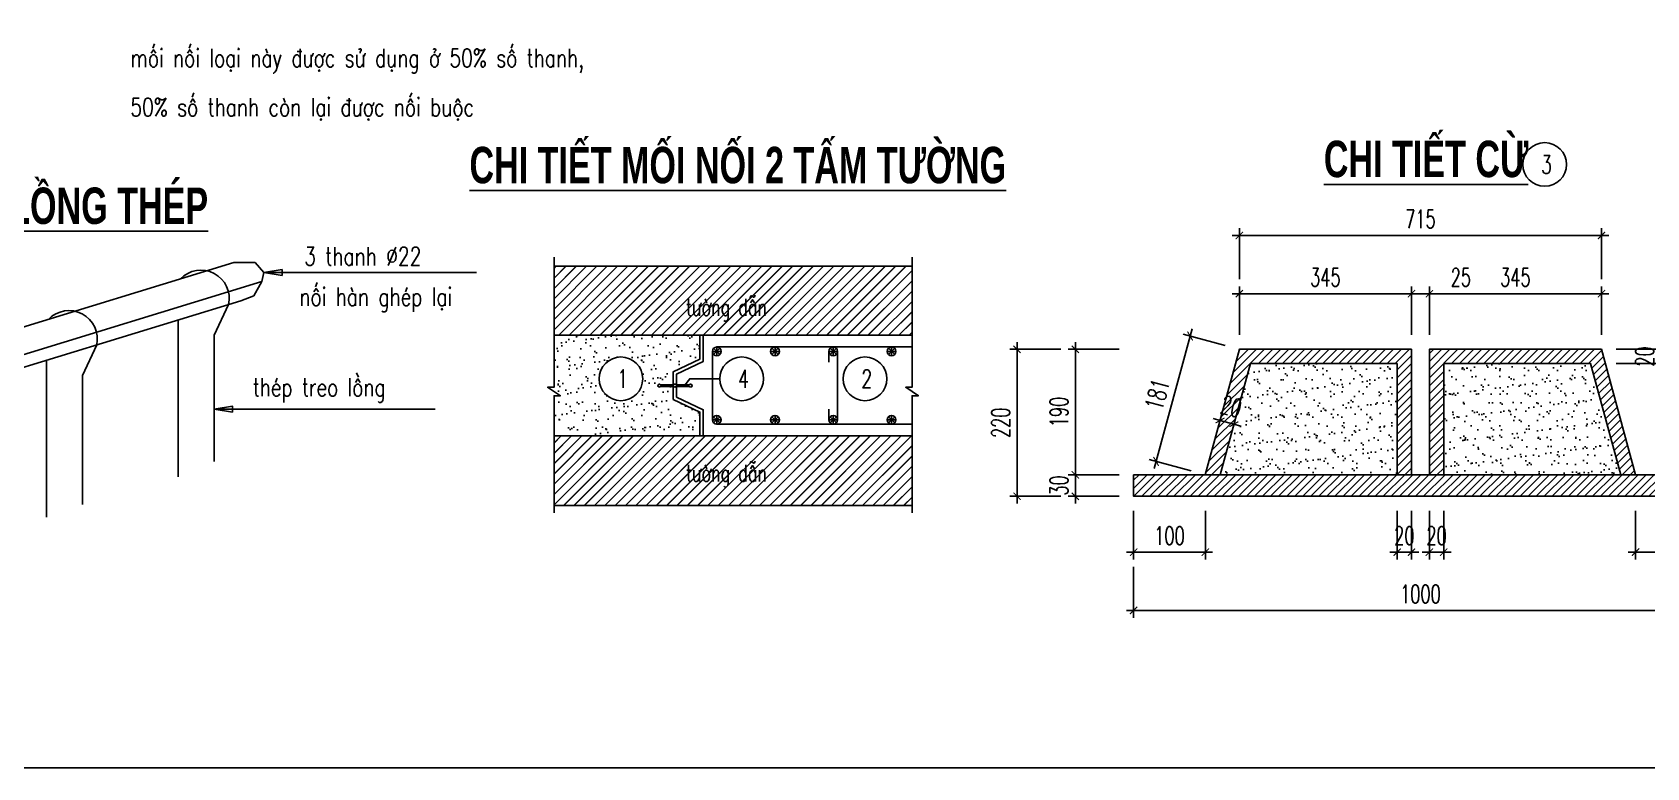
# Model space of a CAD drawing. Header units: millimetres. Extents: x -143570 to 58447, y -1448440 to -1202244.
# Drawn here: x -111159 to -89001, y -1448440 to -1438342 of the extents above; entities that cross this region are included whole.
import ezdxf
from ezdxf.enums import TextEntityAlignment as Align

# ---------------------------------------------------------------- set-up
doc = ezdxf.new("R2010")
doc.units = ezdxf.units.MM
doc.header["$LTSCALE"] = 30
doc.header["$PDMODE"] = 3
doc.layers.get('0').update_dxf_attribs({"lineweight": 9})
doc.layers.get('Defpoints').update_dxf_attribs({"lineweight": 9})
for name, color, linetype in [('ccu11-Cotthep', 9, 'Continuous'), ('ccu11-Dim', 8, 'Continuous'), ('ccu11-Hatch', 8, 'Continuous'), ('ccu11-Manh', 8, 'Continuous'), ('ccu11-Text', 31, 'Continuous'), ('ccu11-Thay', 7, 'Continuous'), ('ccu11-Thep', 4, 'Continuous'), ('ccu11-Thep doc', 4, 'Continuous'), ('ccu11-Thepdai', 6, 'Continuous')]:
    doc.layers.add(name, color=color, linetype=linetype)
doc.styles.add('ccu11-dim', font='vnsimli.shx', dxfattribs={"width": 0.65, "bigfont": 'bigfont.shx'})
doc.styles.add('ccu11-VnAvH-B', font='')
doc.styles.add('ccu11-vnsimli', font='vnsimli.shx', dxfattribs={"width": 0.8, "bigfont": 'vns.shx'})
doc.styles.add('ccu11-vnsimple', font='vnsimple.shx', dxfattribs={"bigfont": 'bigfont.shx'})
doc.styles.add('ccu11_simli', font='vnsimli.shx', dxfattribs={"width": 0.8})
doc.styles.get('ccu11-VnAvH-B').set_extended_font_data('.VnAvantH', bold=True)
doc.dimstyles.new('ccu11-100', dxfattribs={"dimscale": 100, "dimtxt": 2.5, "dimasz": 1, "dimexe": 1, "dimexo": 2, "dimgap": 1, "dimtad": 1, "dimdec": 0, "dimdsep": 46, "dimtxsty": 'ccu11-dim', "dimblk": 'ARCHTICK', "dimcen": -1, "dimdle": 1, "dimclrd": 256, "dimclre": 256, "dimclrt": 3, "dimadec": 0, "dimazin": 2, "dimtfac": 0.1, "dimtdec": 0, "dimtmove": 0, "dimatfit": 1, "dimldrblk": 'ARCHTICK', "dimfxl": 1, "dimtvp": 0.833333, "dimtolj": 1, "dimtzin": 12, "dimarcsym": 0})
doc.dimstyles.new('ccu11-100x4', dxfattribs={"dimscale": 100, "dimtxt": 2.5, "dimasz": 1, "dimexe": 1, "dimexo": 2, "dimgap": 1, "dimtad": 1, "dimdec": 0, "dimlfac": 0.25, "dimdsep": 46, "dimtxsty": 'ccu11-dim', "dimblk": 'ARCHTICK', "dimcen": -1, "dimdle": 1, "dimclrd": 256, "dimclre": 256, "dimclrt": 3, "dimadec": 0, "dimazin": 2, "dimtfac": 0.1, "dimtdec": 0, "dimtmove": 0, "dimatfit": 1, "dimldrblk": 'ARCHTICK', "dimfxl": 1, "dimtvp": 0.833333, "dimtolj": 1, "dimtzin": 12, "dimarcsym": 0})
pattern_1 = [(45.0000011, (307411.015, -11910133.24), (-55.2369952, 55.23699306), [])]

# ---------------------------------------------------------------- blocks, each defined once
blk = doc.blocks.new('vista_block_ArchTick')
at = {"color": 8}
blk.add_line((1, 0), (-1, 0), dxfattribs=at)
at = {"color": 8, "const_width": 0.15}
blk.add_lwpolyline([(-0.5, -0.5), (0.5, 0.5)], dxfattribs=at)
blk = doc.blocks.new('_ARCHTICK')
at = {"color": 0, "linetype": 'ByBlock', "const_width": 0.15}
blk.add_lwpolyline([(-0.5, -0.5), (0.5, 0.5)], dxfattribs=at)
blk = doc.blocks.new('*D935')
at = {"layer": 'ccu11-Dim', "lineweight": -2, "transparency": 16777216}
for p, q in [((-96043, -1444913), (-96043, -1445580)), ((-95059, -1444913), (-95059, -1445580)), ((-96143, -1445480), (-94959, -1445480))]:
    blk.add_line(p, q, dxfattribs=at)
at = {"layer": 'Defpoints', "color": 0, "transparency": 16777216}
for p in [(-96043, -1444713), (-95059, -1444713), (-95059, -1445480)]:
    blk.add_point(p, dxfattribs=at)
at = {"layer": 'ccu11-Dim', "lineweight": -2, "transparency": 16777216, "xscale": 100, "yscale": 100, "zscale": 100, "rotation": 180}
blk.add_blockref('_ARCHTICK', (-96043, -1445480), dxfattribs=at)
at = {"layer": 'ccu11-Dim', "lineweight": -2, "transparency": 16777216, "xscale": 100, "yscale": 100, "zscale": 100}
blk.add_blockref('_ARCHTICK', (-95059, -1445480), dxfattribs=at)
at = {"layer": 'ccu11-Dim', "color": 3, "transparency": 16777216, "insert": (-95551, -1445255), "char_height": 250, "attachment_point": 5, "style": 'ccu11-dim'}
blk.add_mtext('\\A1;100', dxfattribs=at)
blk = doc.blocks.new('*D936')
at = {"layer": 'ccu11-Dim', "lineweight": -2, "transparency": 16777216}
for p, q in [((-96043, -1445680), (-96043, -1446380)), ((-88170, -1445680), (-88170, -1446380)), ((-96143, -1446280), (-88070, -1446280))]:
    blk.add_line(p, q, dxfattribs=at)
at = {"layer": 'Defpoints', "color": 0, "transparency": 16777216}
for p in [(-96043, -1445480), (-88170, -1445480), (-88170, -1446280)]:
    blk.add_point(p, dxfattribs=at)
at = {"layer": 'ccu11-Dim', "lineweight": -2, "transparency": 16777216, "xscale": 100, "yscale": 100, "zscale": 100, "rotation": 180}
blk.add_blockref('_ARCHTICK', (-96043, -1446280), dxfattribs=at)
at = {"layer": 'ccu11-Dim', "lineweight": -2, "transparency": 16777216, "xscale": 100, "yscale": 100, "zscale": 100}
blk.add_blockref('_ARCHTICK', (-88170, -1446280), dxfattribs=at)
at = {"layer": 'ccu11-Dim', "color": 3, "transparency": 16777216, "insert": (-92107, -1446055), "char_height": 250, "attachment_point": 5, "style": 'ccu11-dim'}
blk.add_mtext('\\A1;1000', dxfattribs=at)
blk = doc.blocks.new('*D937')
at = {"layer": 'ccu11-Dim', "lineweight": -2, "transparency": 16777216}
for p, q in [((-89154, -1444913), (-89154, -1445580)), ((-88170, -1444913), (-88170, -1445580)), ((-89254, -1445480), (-88070, -1445480))]:
    blk.add_line(p, q, dxfattribs=at)
at = {"layer": 'Defpoints', "color": 0, "transparency": 16777216}
for p in [(-89154, -1444713), (-88170, -1444713), (-88170, -1445480)]:
    blk.add_point(p, dxfattribs=at)
at = {"layer": 'ccu11-Dim', "lineweight": -2, "transparency": 16777216, "xscale": 100, "yscale": 100, "zscale": 100, "rotation": 180}
blk.add_blockref('_ARCHTICK', (-89154, -1445480), dxfattribs=at)
at = {"layer": 'ccu11-Dim', "lineweight": -2, "transparency": 16777216, "xscale": 100, "yscale": 100, "zscale": 100}
blk.add_blockref('_ARCHTICK', (-88170, -1445480), dxfattribs=at)
at = {"layer": 'ccu11-Dim', "color": 3, "transparency": 16777216, "insert": (-88662, -1445255), "char_height": 250, "attachment_point": 5, "style": 'ccu11-dim'}
blk.add_mtext('\\A1;100', dxfattribs=at)
blk = doc.blocks.new('*D938')
at = {"layer": 'ccu11-Dim', "lineweight": -2, "transparency": 16777216}
for p, q in [((-91984, -1444913), (-91984, -1445580)), ((-91787, -1444913), (-91787, -1445580)), ((-91984, -1445480), (-92084, -1445480)), ((-91984, -1445480), (-91787, -1445480)), ((-91787, -1445480), (-91687, -1445480))]:
    blk.add_line(p, q, dxfattribs=at)
at = {"layer": 'Defpoints', "color": 0, "transparency": 16777216}
for p in [(-91984, -1444713), (-91787, -1444713), (-91787, -1445480)]:
    blk.add_point(p, dxfattribs=at)
at = {"layer": 'ccu11-Dim', "lineweight": -2, "transparency": 16777216, "xscale": 100, "yscale": 100, "zscale": 100}
blk.add_blockref('_ARCHTICK', (-91984, -1445480), dxfattribs=at)
at = {"layer": 'ccu11-Dim', "lineweight": -2, "transparency": 16777216, "xscale": 100, "yscale": 100, "zscale": 100, "rotation": 180}
blk.add_blockref('_ARCHTICK', (-91787, -1445480), dxfattribs=at)
at = {"layer": 'ccu11-Dim', "color": 3, "transparency": 16777216, "insert": (-91885, -1445255), "char_height": 250, "attachment_point": 5, "style": 'ccu11-dim'}
blk.add_mtext('\\A1;20', dxfattribs=at)
blk = doc.blocks.new('*D939')
at = {"layer": 'ccu11-Dim', "lineweight": -2, "transparency": 16777216}
for p, q in [((-92427, -1444913), (-92427, -1445580)), ((-92230, -1444913), (-92230, -1445580)), ((-92427, -1445480), (-92527, -1445480)), ((-92230, -1445480), (-92427, -1445480)), ((-92230, -1445480), (-92130, -1445480))]:
    blk.add_line(p, q, dxfattribs=at)
at = {"layer": 'Defpoints', "color": 0, "transparency": 16777216}
for p in [(-92427, -1444713), (-92230, -1444713), (-92427, -1445480)]:
    blk.add_point(p, dxfattribs=at)
at = {"layer": 'ccu11-Dim', "lineweight": -2, "transparency": 16777216, "xscale": 100, "yscale": 100, "zscale": 100}
blk.add_blockref('_ARCHTICK', (-92427, -1445480), dxfattribs=at)
at = {"layer": 'ccu11-Dim', "lineweight": -2, "transparency": 16777216, "xscale": 100, "yscale": 100, "zscale": 100, "rotation": 180}
blk.add_blockref('_ARCHTICK', (-92230, -1445480), dxfattribs=at)
at = {"layer": 'ccu11-Dim', "color": 3, "transparency": 16777216, "insert": (-92328, -1445255), "char_height": 250, "attachment_point": 5, "style": 'ccu11-dim'}
blk.add_mtext('\\A1;20', dxfattribs=at)
blk = doc.blocks.new('*D940')
at = {"layer": 'ccu11-Dim', "lineweight": -2, "transparency": 16777216}
for p, q in [((-94692, -1441932), (-92130, -1441932)), ((-94592, -1442495), (-94592, -1441832)), ((-92230, -1442495), (-92230, -1441832))]:
    blk.add_line(p, q, dxfattribs=at)
at = {"layer": 'Defpoints', "color": 0, "transparency": 16777216}
for p in [(-92230, -1441932), (-94592, -1442695), (-92230, -1442695)]:
    blk.add_point(p, dxfattribs=at)
at = {"layer": 'ccu11-Dim', "lineweight": -2, "transparency": 16777216, "xscale": 100, "yscale": 100, "zscale": 100, "rotation": 180}
blk.add_blockref('_ARCHTICK', (-94592, -1441932), dxfattribs=at)
at = {"layer": 'ccu11-Dim', "lineweight": -2, "transparency": 16777216, "xscale": 100, "yscale": 100, "zscale": 100}
blk.add_blockref('_ARCHTICK', (-92230, -1441932), dxfattribs=at)
at = {"layer": 'ccu11-Dim', "color": 3, "transparency": 16777216, "insert": (-93411, -1441707), "char_height": 250, "attachment_point": 5, "style": 'ccu11-dim'}
blk.add_mtext('\\A1;345', dxfattribs=at)
blk = doc.blocks.new('*D941')
at = {"layer": 'ccu11-Dim', "lineweight": -2, "transparency": 16777216}
for p, q in [((-92084, -1441932), (-89522, -1441932)), ((-91984, -1442495), (-91984, -1441832)), ((-89622, -1442495), (-89622, -1441832))]:
    blk.add_line(p, q, dxfattribs=at)
at = {"layer": 'Defpoints', "color": 0, "transparency": 16777216}
for p in [(-89622, -1441932), (-91984, -1442695), (-89622, -1442695)]:
    blk.add_point(p, dxfattribs=at)
at = {"layer": 'ccu11-Dim', "lineweight": -2, "transparency": 16777216, "xscale": 100, "yscale": 100, "zscale": 100, "rotation": 180}
blk.add_blockref('_ARCHTICK', (-91984, -1441932), dxfattribs=at)
at = {"layer": 'ccu11-Dim', "lineweight": -2, "transparency": 16777216, "xscale": 100, "yscale": 100, "zscale": 100}
blk.add_blockref('_ARCHTICK', (-89622, -1441932), dxfattribs=at)
at = {"layer": 'ccu11-Dim', "color": 3, "transparency": 16777216, "insert": (-90803, -1441707), "char_height": 250, "attachment_point": 5, "style": 'ccu11-dim'}
blk.add_mtext('\\A1;345', dxfattribs=at)
blk = doc.blocks.new('*D942')
at = {"layer": 'ccu11-Dim', "lineweight": -2, "transparency": 16777216}
for p, q in [((-92230, -1441932), (-92330, -1441932)), ((-92230, -1442495), (-92230, -1441832)), ((-92230, -1441932), (-91984, -1441932)), ((-91984, -1442495), (-91984, -1441832)), ((-91984, -1441932), (-91321, -1441932))]:
    blk.add_line(p, q, dxfattribs=at)
at = {"layer": 'Defpoints', "color": 0, "transparency": 16777216}
for p in [(-91984, -1441932), (-92230, -1442695), (-91984, -1442695)]:
    blk.add_point(p, dxfattribs=at)
at = {"layer": 'ccu11-Dim', "lineweight": -2, "transparency": 16777216, "xscale": 100, "yscale": 100, "zscale": 100}
blk.add_blockref('_ARCHTICK', (-92230, -1441932), dxfattribs=at)
at = {"layer": 'ccu11-Dim', "lineweight": -2, "transparency": 16777216, "xscale": 100, "yscale": 100, "zscale": 100, "rotation": 180}
blk.add_blockref('_ARCHTICK', (-91984, -1441932), dxfattribs=at)
at = {"layer": 'ccu11-Dim', "color": 3, "transparency": 16777216, "insert": (-91552, -1441707), "char_height": 250, "attachment_point": 5, "style": 'ccu11-dim'}
blk.add_mtext('\\A1;25', dxfattribs=at)
blk = doc.blocks.new('*D943')
at = {"layer": 'ccu11-Dim', "lineweight": -2, "transparency": 16777216}
for p, q in [((-94692, -1441132), (-89522, -1441132)), ((-94592, -1441732), (-94592, -1441032)), ((-89622, -1441732), (-89622, -1441032))]:
    blk.add_line(p, q, dxfattribs=at)
at = {"layer": 'Defpoints', "color": 0, "transparency": 16777216}
for p in [(-89622, -1441132), (-94592, -1441932), (-89622, -1441932)]:
    blk.add_point(p, dxfattribs=at)
at = {"layer": 'ccu11-Dim', "lineweight": -2, "transparency": 16777216, "xscale": 100, "yscale": 100, "zscale": 100, "rotation": 180}
blk.add_blockref('_ARCHTICK', (-94592, -1441132), dxfattribs=at)
at = {"layer": 'ccu11-Dim', "lineweight": -2, "transparency": 16777216, "xscale": 100, "yscale": 100, "zscale": 100}
blk.add_blockref('_ARCHTICK', (-89622, -1441132), dxfattribs=at)
at = {"layer": 'ccu11-Dim', "color": 3, "transparency": 16777216, "insert": (-92107, -1440907), "char_height": 250, "attachment_point": 5, "style": 'ccu11-dim'}
blk.add_mtext('\\A1;715', dxfattribs=at)
blk = doc.blocks.new('*D944')
at = {"layer": 'ccu11-Dim', "lineweight": -2, "transparency": 16777216}
for p, q in [((-89422, -1442695), (-88704, -1442695)), ((-88804, -1442695), (-88804, -1442595)), ((-88804, -1442892), (-88804, -1442695)), ((-89422, -1442892), (-88704, -1442892)), ((-88804, -1442892), (-88804, -1442992))]:
    blk.add_line(p, q, dxfattribs=at)
at = {"layer": 'Defpoints', "color": 0, "transparency": 16777216}
for p in [(-89622, -1442695), (-88804, -1442695), (-89622, -1442892)]:
    blk.add_point(p, dxfattribs=at)
at = {"layer": 'ccu11-Dim', "lineweight": -2, "transparency": 16777216, "xscale": 100, "yscale": 100, "zscale": 100}
for p, rotation in [((-88804, -1442695), 270), ((-88804, -1442892), 90)]:
    blk.add_blockref('_ARCHTICK', p, dxfattribs=dict(at, rotation=rotation))
at = {"layer": 'ccu11-Dim', "color": 3, "transparency": 16777216, "insert": (-89029, -1442794), "char_height": 250, "attachment_point": 5, "rotation": 90, "style": 'ccu11-dim'}
blk.add_mtext('\\A1;20', dxfattribs=at)
blk = doc.blocks.new('*D946')
at = {"layer": 'ccu11-Dim', "lineweight": -2, "transparency": 16777216}
for p, q in [((-95761, -1444331), (-95242, -1442416)), ((-94785, -1442644), (-95364, -1442487)), ((-95252, -1444365), (-95832, -1444208))]:
    blk.add_line(p, q, dxfattribs=at)
at = {"layer": 'Defpoints', "color": 0, "transparency": 16777216}
for p in [(-95268, -1442513), (-94592, -1442696), (-95059, -1444418)]:
    blk.add_point(p, dxfattribs=at)
at = {"layer": 'ccu11-Dim', "lineweight": -2, "transparency": 16777216, "xscale": 100, "yscale": 100, "zscale": 100}
for p, rotation in [((-95268, -1442513), 74.81519378759332), ((-95735, -1444234), 254.8151937875933)]:
    blk.add_blockref('_ARCHTICK', p, dxfattribs=dict(at, rotation=rotation))
at = {"layer": 'ccu11-Dim', "color": 3, "transparency": 16777216, "insert": (-95719, -1443315), "char_height": 250, "attachment_point": 5, "rotation": 74.8152, "style": 'ccu11-dim'}
blk.add_mtext('\\A1;181', dxfattribs=at)
blk = doc.blocks.new('*D947')
at = {"layer": 'ccu11-Dim', "lineweight": -2, "transparency": 16777216}
for p, q in [((-94857, -1443672), (-94953, -1443646)), ((-94878, -1443749), (-94883, -1443768)), ((-94857, -1443672), (-94667, -1443723)), ((-94688, -1443801), (-94693, -1443820)), ((-94667, -1443723), (-94570, -1443750))]:
    blk.add_line(p, q, dxfattribs=at)
at = {"layer": 'Defpoints', "color": 0, "transparency": 16777216}
for p in [(-94826, -1443556), (-94667, -1443723), (-94636, -1443608)]:
    blk.add_point(p, dxfattribs=at)
at = {"layer": 'ccu11-Dim', "lineweight": -2, "transparency": 16777216, "xscale": 100, "yscale": 100, "zscale": 100}
for p, rotation in [((-94857, -1443672), 344.8151937937437), ((-94667, -1443723), 164.8151937937436)]:
    blk.add_blockref('_ARCHTICK', p, dxfattribs=dict(at, rotation=rotation))
at = {"layer": 'ccu11-Dim', "color": 3, "transparency": 16777216, "insert": (-94703, -1443480), "char_height": 250, "attachment_point": 5, "rotation": 344.8152, "style": 'ccu11-dim'}
blk.add_mtext('\\A1;20', dxfattribs=at)
blk = doc.blocks.new('*D948')
at = {"layer": 'ccu11-Dim', "lineweight": -2, "transparency": 16777216}
for p, q in [((-97043, -1442695), (-97743, -1442695)), ((-97643, -1444813), (-97643, -1442595)), ((-97043, -1444713), (-97743, -1444713))]:
    blk.add_line(p, q, dxfattribs=at)
at = {"layer": 'Defpoints', "color": 0, "transparency": 16777216}
for p in [(-97643, -1442695), (-96843, -1442695), (-96843, -1444713)]:
    blk.add_point(p, dxfattribs=at)
at = {"layer": 'ccu11-Dim', "lineweight": -2, "transparency": 16777216, "xscale": 100, "yscale": 100, "zscale": 100}
for p, rotation in [((-97643, -1442695), 90), ((-97643, -1444713), 270)]:
    blk.add_blockref('_ARCHTICK', p, dxfattribs=dict(at, rotation=rotation))
at = {"layer": 'ccu11-Dim', "color": 3, "transparency": 16777216, "insert": (-97868, -1443704), "char_height": 250, "attachment_point": 5, "rotation": 90, "style": 'ccu11-dim'}
blk.add_mtext('\\A1;220', dxfattribs=at)
blk = doc.blocks.new('*D949')
at = {"layer": 'ccu11-Dim', "lineweight": -2, "transparency": 16777216}
for p, q in [((-96243, -1442695), (-96943, -1442695)), ((-96843, -1444518), (-96843, -1442595)), ((-96243, -1444418), (-96943, -1444418))]:
    blk.add_line(p, q, dxfattribs=at)
at = {"layer": 'Defpoints', "color": 0, "transparency": 16777216}
for p in [(-96843, -1442695), (-96043, -1442695), (-96043, -1444418)]:
    blk.add_point(p, dxfattribs=at)
at = {"layer": 'ccu11-Dim', "lineweight": -2, "transparency": 16777216, "xscale": 100, "yscale": 100, "zscale": 100}
for p, rotation in [((-96843, -1442695), 90), ((-96843, -1444418), 270)]:
    blk.add_blockref('_ARCHTICK', p, dxfattribs=dict(at, rotation=rotation))
at = {"layer": 'ccu11-Dim', "color": 3, "transparency": 16777216, "insert": (-97068, -1443556), "char_height": 250, "attachment_point": 5, "rotation": 90, "style": 'ccu11-dim'}
blk.add_mtext('\\A1;190', dxfattribs=at)
blk = doc.blocks.new('*D950')
at = {"layer": 'ccu11-Dim', "lineweight": -2, "transparency": 16777216}
for p, q in [((-96243, -1444418), (-96943, -1444418)), ((-96843, -1444418), (-96843, -1444318)), ((-96843, -1444713), (-96843, -1444418)), ((-96243, -1444713), (-96943, -1444713)), ((-96843, -1444713), (-96843, -1444813))]:
    blk.add_line(p, q, dxfattribs=at)
at = {"layer": 'Defpoints', "color": 0, "transparency": 16777216}
for p in [(-96843, -1444418), (-96043, -1444418), (-96043, -1444713)]:
    blk.add_point(p, dxfattribs=at)
at = {"layer": 'ccu11-Dim', "lineweight": -2, "transparency": 16777216, "xscale": 100, "yscale": 100, "zscale": 100}
for p, rotation in [((-96843, -1444418), 270), ((-96843, -1444713), 90)]:
    blk.add_blockref('_ARCHTICK', p, dxfattribs=dict(at, rotation=rotation))
at = {"layer": 'ccu11-Dim', "color": 3, "transparency": 16777216, "insert": (-97068, -1444565), "char_height": 250, "attachment_point": 5, "rotation": 90, "style": 'ccu11-dim'}
blk.add_mtext('\\A1;30', dxfattribs=at)
blk = doc.blocks.new('SHD')
at = {"layer": 'ccu11-Cotthep'}
blk.add_circle((300, 0), 300, dxfattribs=at)
at = {"layer": 'ccu11-Cotthep', "color": 31, "style": 'ccu11_simli', "width": 0.8}
blk.add_attdef('DK', text='', height=250, dxfattribs=at).set_placement((-101, 65), align=Align.BOTTOM_RIGHT)
blk.add_attdef('KH', text='', height=250, dxfattribs=at).set_placement((300, 0), align=Align.MIDDLE)
blk.add_attdef('KC', text='', height=250, dxfattribs=at).set_placement((-101, -142), align=Align.TOP_RIGHT)
blk = doc.blocks.new('MCT')
at = {"ltscale": 0.005}
for p, q in [((-0.49, 0), (0.49, 0)), ((0.35, -0.35), (-0.35, 0.35)), ((-0.35, -0.35), (0.35, 0.35)), ((0, -0.49), (0, 0.49))]:
    blk.add_line(p, q, dxfattribs=at)
blk.add_circle((0, 0), 0.492, dxfattribs=at)

msp = doc.modelspace()

# ---------------------------------------------------------------- hatches: boundary and pattern name
msp.add_hatch(color=256).paths.add_polyline_path([(-102142.63, -1443182.8), (-102321.34, -1443182.8, 0.57735027), (-102357.26, -1443182.8), (-102535.97, -1443182.8, 3.73205081), (-102535.97, -1443203.53), (-102357.26, -1443203.53, 0.57735027), (-102321.34, -1443203.53), (-102142.63, -1443203.53, 3.73205081)])
at = {"layer": 'ccu11-Hatch'}
h = msp.add_hatch(dxfattribs=at)
h.set_pattern_fill('JIS_LC_20', color=256, scale=5)
h.set_pattern_definition([(45, (1309.57, -172654.24), (-70.710678, 70.710678), []), (45, (1311.57, -172654.24), (-70.710678, 70.710678), [])])
h.paths.add_polyline_path([(-99083.85, -1441555.43), (-103998.24, -1441555.43), (-103998.24, -1442501.96), (-99083.85, -1442501.96)])
h.paths.add_polyline_path([(-99083.85, -1443884.36), (-103998.24, -1443884.36), (-103998.24, -1444839.66), (-99083.85, -1444839.66)])
h.paths.add_polyline_path([(-102281.43, -1442326.79), (-100716.36, -1442326.79), (-100716.36, -1441767.24), (-102281.43, -1441767.24)], flags=24)
h.paths.add_polyline_path([(-102281.43, -1444603.32), (-100716.36, -1444603.32), (-100716.36, -1444043.78), (-102281.43, -1444043.78)], flags=24)
h = msp.add_hatch(dxfattribs=at)
h.set_pattern_fill('AR-SAND', color=256, scale=5, style=0)
h.set_pattern_definition([(37.5, (1309.57, -172654.24), (-8.000156, 244.70662), [0, -193.04, 0, -215.9, 0, -206.375]), (7.5, (1309.57, -172654.24), (224.76164, 358.41255), [0, -104.14, 0, -173.99, 0, -66.675]), (327.5, (1153.36, -172654.24), (395.496185, 0.718592), [0, -63.5, 0, -228.6, 0, -298.45]), (317.5, (1153.36, -172654.24), (381.77823, 111.46466), [0, -31.75, 0, -149.86, 0, -171.45])])
h.paths.add_polyline_path([(-101996.89, -1442501.96), (-103998.24, -1442501.96), (-103998.24, -1443216.34), (-104085.6, -1443216.34), (-103910.87, -1443332.83), (-103998.24, -1443332.83), (-103998.24, -1443884.36), (-101996.89, -1443884.36), (-101996.89, -1443556.12), (-102362.34, -1443382.75), (-102362.34, -1443203.53), (-102535.97, -1443203.53, -3.73205081), (-102535.97, -1443182.8), (-102362.34, -1443182.8), (-102362.34, -1443003.58), (-101996.89, -1442830.21)])
h.paths.add_polyline_path([(-102780.39, -1443100.25, -1), (-103380.39, -1443100.25, -1)], flags=16)
h.paths.add_polyline_path([(-103138.72, -1443287.75), (-102972.05, -1443287.75), (-102972.05, -1442912.75), (-103138.72, -1442912.75)], flags=8)
at = {"layer": 'ccu11-Hatch', "ltscale": 0.05}
h = msp.add_hatch(dxfattribs=at)
h.set_pattern_fill('ANSI31', color=256, scale=24.60375, angle=0.000001)
h.set_pattern_definition(pattern_1)
h.paths.add_polyline_path([(-94591.8, -1442695.32), (-95059.24, -1444417.59), (-94855.29, -1444417.59), (-94441.27, -1442892.15), (-92426.67, -1442892.15), (-92426.67, -1444417.59), (-92229.84, -1444417.59), (-92229.84, -1442695.32)])
h = msp.add_hatch(dxfattribs=at)
h.set_pattern_fill('ANSI31', color=256, scale=24.60375, angle=0.000001)
h.set_pattern_definition(pattern_1)
h.paths.add_polyline_path([(-91786.98, -1442892.15), (-89772.38, -1442892.15), (-89358.36, -1444417.59), (-89154.41, -1444417.59), (-89621.85, -1442695.32), (-91983.81, -1442695.32), (-91983.81, -1444417.59), (-91786.98, -1444417.59)])
at = {"layer": 'ccu11-Hatch'}
h = msp.add_hatch(dxfattribs=at)
h.set_pattern_fill('AR-SAND', color=256, scale=5, style=0)
h.set_pattern_definition([(37.5, (445.73, -174094.68), (-8.000156, 244.70662), [0, -193.04, 0, -215.9, 0, -206.375]), (7.5, (445.73, -174094.68), (224.76164, 358.41255), [0, -104.14, 0, -173.99, 0, -66.675]), (327.5, (289.52, -174094.68), (395.496185, 0.718592), [0, -63.5, 0, -228.6, 0, -298.45]), (317.5, (289.5, -174094.7), (381.77823, 111.46466), [0, -31.75, 0, -149.86, 0, -171.45])])
h.paths.add_polyline_path([(-92426.67, -1442892.15), (-94441.27, -1442892.15), (-94855.29, -1444417.59), (-92426.67, -1444417.59)])
h.paths.add_polyline_path([(-89772.38, -1442892.15), (-91786.98, -1442892.15), (-91786.98, -1444417.59), (-89358.36, -1444417.59)])
h.paths.add_polyline_path([(-94939.3, -1443610.57), (-94564.76, -1443712.23), (-94466.53, -1443350.32), (-94841.08, -1443248.66)], flags=9)
at = {"layer": 'ccu11-Hatch', "ltscale": 0.05}
h = msp.add_hatch(dxfattribs=at)
h.set_pattern_fill('ANSI31', color=256, scale=24.60375, angle=0.000001)
h.set_pattern_definition(pattern_1)
edge = h.paths.add_edge_path()
edge.add_line((-96043.39, -1444712.83), (-88170.26, -1444712.83))
edge.add_line((-88170.26, -1444712.83), (-88170.26, -1444417.59))
edge.add_line((-88170.26, -1444417.59), (-96043.39, -1444417.59))
edge.add_line((-96043.39, -1444417.59), (-96043.39, -1444610.25))
h.paths.add_polyline_path([(-88105.92, -1444610.25), (-88170.26, -1444610.25)], flags=17)

# ---------------------------------------------------------------- linework, layer by layer
at = {"layer": 'ccu11-Dim'}
for p, q in [((-94522.91, -1441931.79), (-92298.73, -1441931.79)), ((-91914.92, -1441931.79), (-89690.74, -1441931.79)), ((-97643.39, -1442764.21), (-97643.39, -1444643.94))]:
    msp.add_line(p, q, dxfattribs=at)
at = {"layer": 'ccu11-Manh'}
for points, elevation in [([(-103998.24, -1441430.43), (-103998.24, -1443216.34), (-104085.6, -1443216.34), (-103910.87, -1443332.83), (-103998.24, -1443332.83), (-103998.24, -1444938.66)], 717919.76), ([(-99083.85, -1441430.43), (-99083.85, -1443216.34), (-99171.21, -1443216.34), (-98996.48, -1443332.83), (-99083.85, -1443332.83), (-99083.85, -1444938.66)], 717919.76), ([(-101722.61, -1443100.25), (-102135.81, -1443100.25), (-102201.85, -1443186.25)], 711336.13)]:
    msp.add_lwpolyline(points, dxfattribs=dict(at, elevation=elevation))
at = {"layer": 'ccu11-Thay'}
for p, q in [((-103998.24, -1441555.43, 717919.76), (-99083.85, -1441555.43, 717919.76)), ((-103998.24, -1442501.96, 717919.76), (-99083.85, -1442501.96, 717919.76)), ((-103998.24, -1443884.36, 717919.76), (-99083.85, -1443884.36, 717919.76)), ((-103998.24, -1444839.66, 717919.76), (-99083.85, -1444839.66, 717919.76))]:
    msp.add_line(p, q, dxfattribs=at)
msp.add_lwpolyline([(-138866.43, -1383099.81), (-46466.43, -1383099.81), (-46466.43, -1448439.81), (-138866.43, -1448439.81)], close=True, dxfattribs=at)
at = {"layer": 'ccu11-Thay', "elevation": 717919.76}
for points in [[(-101996.89, -1442501.96), (-101996.89, -1442830.21), (-102362.34, -1443003.58), (-102362.34, -1443186.25)], [(-101950.81, -1442501.96), (-101950.81, -1442861.81), (-102316.26, -1443035.18), (-102316.26, -1443186.25)], [(-102362.34, -1443200.08), (-102362.34, -1443382.75), (-101996.89, -1443556.12), (-101996.89, -1443884.36)], [(-102316.26, -1443200.08), (-102316.26, -1443351.14), (-101950.81, -1443524.51), (-101950.81, -1443884.36)]]:
    msp.add_lwpolyline(points, dxfattribs=at)
msp.add_lwpolyline([(-102535.97, -1443203.53), (-102357.26, -1443203.53, 0.57735027), (-102321.34, -1443203.53), (-102142.63, -1443203.53, 3.73205081), (-102142.63, -1443182.8), (-102321.34, -1443182.8, 0.57735027), (-102357.26, -1443182.8), (-102535.97, -1443182.8, 3.73205081)], format="xyb", close=True, dxfattribs=at)
at = {"layer": 'ccu11-Thep'}
for p, q in [((-114236.46, -1443295.54), (-108392.46, -1441503.04)), ((-108392.46, -1441503.04), (-108100.46, -1441502.54)), ((-108100.46, -1441502.54), (-107981.46, -1441642.54)), ((-113854.1, -1443558.21), (-108010.1, -1441765.71)), ((-108010.1, -1441765.71), (-108120.31, -1441959.89)), ((-107981.46, -1441642.54), (-108010.1, -1441765.71)), ((-114142.87, -1443821.58), (-108298.87, -1442029.08)), ((-108120.31, -1441959.89), (-108298.87, -1442029.08)), ((-108464.96, -1442080.02), (-108661.82, -1442501.43)), ((-109154.82, -1442291.62), (-109154.82, -1444443.84)), ((-110275.1, -1442635.24), (-110471.96, -1443056.64)), ((-108661.82, -1442501.43), (-108661.82, -1444234.14)), ((-110964.96, -1442846.83), (-110964.96, -1444999.06)), ((-110471.96, -1443056.64), (-110471.96, -1444826.99))]:
    msp.add_line(p, q, dxfattribs=at)
at = {"layer": 'ccu11-Thep', "elevation": 717919.76}
msp.add_lwpolyline([(-99083.85, -1442663.24), (-101765.27, -1442663.24, 0.41421356), (-101825.27, -1442723.24), (-101825.27, -1443663.08, 0.41421356), (-101765.27, -1443723.08), (-99083.85, -1443723.08)], format="xyb", dxfattribs=at)
at = {"layer": 'ccu11-Thep'}
for points in [[(-95059.24, -1444417.59), (-94591.8, -1442695.32), (-92229.84, -1442695.32), (-92229.84, -1444417.59)], [(-89154.41, -1444417.59), (-89621.85, -1442695.32), (-91983.81, -1442695.32), (-91983.81, -1444417.59)], [(-94855.29, -1444417.59), (-94441.27, -1442892.15), (-92426.67, -1442892.15), (-92426.67, -1444417.59)], [(-89358.36, -1444417.59), (-89772.38, -1442892.15), (-91786.98, -1442892.15), (-91786.98, -1444417.59)]]:
    msp.add_lwpolyline(points, dxfattribs=at)
msp.add_lwpolyline([(-96043.39, -1444417.59), (-88170.26, -1444417.59), (-88170.26, -1444712.83), (-96043.39, -1444712.83)], close=True, dxfattribs=at)
for centre in [(-108845.66, -1441997.72), (-110655.8, -1442552.94)]:
    msp.add_arc(centre, 389.49, 347.801978, 136.237091, dxfattribs=at)
at = {"layer": 'ccu11-Thepdai', "elevation": 717919.76}
msp.add_lwpolyline([(-100225.27, -1442871.18), (-100225.27, -1442723.24, -1), (-100105.27, -1442723.24), (-100105.27, -1443663.08, -1), (-100225.27, -1443663.08), (-100225.27, -1443515.14)], format="xyb", dxfattribs=at)

# ---------------------------------------------------------------- block references
at = {"layer": 'ccu11-Dim', "xscale": 68.89049998618793, "yscale": 68.89049998618793, "zscale": 68.89049998618793, "rotation": 180}
msp.add_blockref('vista_block_ArchTick', (-96043.39, -1445480.1), dxfattribs=at)
at = {"layer": 'ccu11-Thay'}
ref = msp.add_blockref('SHD', (-90101.59, -1440157.17), dxfattribs=dict(at, xscale=-1))
ref.add_attrib('KH', '3', dxfattribs={"layer": 'ccu11-Cotthep', "color": 31, "height": 250, "style": 'ccu11-vnsimple', "width": 0.7}).set_placement((-90376.59, -1440157.17), align=Align.MIDDLE_CENTER)
ref = msp.add_blockref('SHD', (-102780.39, -1443100.25, 711336.13), dxfattribs=dict(at, xscale=-1))
ref.add_attrib('KH', '1', dxfattribs={"layer": 'ccu11-Cotthep', "color": 31, "height": 250, "style": 'ccu11-vnsimple', "width": 0.7}).set_placement((-103055.39, -1443100.25, 711336.13), align=Align.MIDDLE_CENTER)
ref = msp.add_blockref('SHD', (-101122.61, -1443100.25, 711336.13), dxfattribs=dict(at, xscale=-1))
ref.add_attrib('KH', '4', dxfattribs={"layer": 'ccu11-Cotthep', "color": 31, "height": 250, "style": 'ccu11-vnsimple', "width": 0.7}).set_placement((-101397.61, -1443100.25, 711336.13), align=Align.MIDDLE_CENTER)
ref = msp.add_blockref('SHD', (-99430.83, -1443100.25, 711336.13), dxfattribs=dict(at, xscale=-1))
ref.add_attrib('KH', '2', dxfattribs={"layer": 'ccu11-Cotthep', "color": 31, "height": 250, "style": 'ccu11-vnsimple', "width": 0.7}).set_placement((-99705.83, -1443100.25, 711336.13), align=Align.MIDDLE_CENTER)
at = {"layer": 'ccu11-Thep doc', "xscale": -121.9200000001001, "yscale": 121.9200000001001, "zscale": 121.92, "rotation": 270}
for p in [(-101765.27, -1442723.24, 717919.76), (-100965.27, -1442723.24, 717919.76), (-100165.27, -1442723.24, 717919.76), (-99365.27, -1442723.24, 717919.76), (-101765.27, -1443663.08, 717919.76), (-100965.27, -1443663.08, 717919.76), (-100165.27, -1443663.08, 717919.76), (-99365.27, -1443663.08, 717919.76)]:
    msp.add_blockref('MCT', p, dxfattribs=at)

# ---------------------------------------------------------------- texts
at = {"layer": 'ccu11-Text'}
for s, height, style, width, p in [('mèi nèi lo¹i nµy ®\xadîc sö dông ë 50%%% sè thanh,', 250, 'ccu11-vnsimli', 0.75, (-109813.12, -1438820.69)), ('50%%% sè thanh cßn l¹i ®\xadîc nèi buéc', 250, 'ccu11-vnsimli', 0.75, (-109813.12, -1439494.69)), ('%%Uchi tiÕt mèi nèi 2 tÊm t\xadêng', 500, 'ccu11-VnAvH-B', 0.7, (-105158.86, -1440415.22, 717919.76)), ('%%Uchi tiÕt cõ', 500, 'ccu11-VnAvH-B', 0.7, (-93432.37, -1440331.38)), ('thÐp treo lång', 250, 'ccu11-vnsimli', 0.75, (-108133.32, -1443340.26))]:
    msp.add_text(s, height=height, dxfattribs=dict(at, style=style, width=width)).set_placement(p)
for s, height, style, width, p in [('%%Uchi tiÕt ng¸ng lång thÐp', 500, 'ccu11-VnAvH-B', 0.7, (-112087.12, -1440974.1)), ('3 thanh `22', 250, 'ccu11-vnsimli', 0.75, (-106622.37, -1441542.09)), ('nèi hµn ghÐp l¹i', 250, 'ccu11-vnsimli', 0.75, (-106443.88, -1442098.59))]:
    msp.add_text(s, height=height, dxfattribs=dict(at, style=style, width=width)).set_placement(p, align=Align.CENTER)
at = {"layer": 'ccu11-Text', "linetype": 'Continuous', "ltscale": 600, "style": 'ccu11-vnsimli', "width": 0.7}
for p in [(-102188.17, -1442233.53, 717919.76), (-102188.17, -1444510.06, 717919.76)]:
    msp.add_text('t\xadêng dÉn', height=230.4, dxfattribs=at).set_placement(p)

# ---------------------------------------------------------------- dimensions: what is measured, and where the dimension line sits
at = {"layer": 'ccu11-Dim'}
for base, p1, p2, text, picture, middle in [((-89621.85, -1441131.79), (-94591.8, -1441931.79), (-89621.85, -1441931.79), '715', '*D943', (-92106.83, -1440906.79)), ((-92229.84, -1441931.79), (-94591.8, -1442695.32), (-92229.84, -1442695.32), '345', '*D940', (-93410.82, -1441706.79)), ((-91983.81, -1441931.79), (-92229.84, -1442695.32), (-91983.81, -1442695.32), '25', '*D942', (-91552.26, -1441706.79)), ((-89621.85, -1441931.79), (-91983.81, -1442695.32), (-89621.85, -1442695.32), '345', '*D941', (-90802.83, -1441706.79)), ((-95059.24, -1445480.1), (-96043.39, -1444712.83), (-95059.24, -1444712.83), '100', '*D935', (-95551.32, -1445255.1)), ((-88170.26, -1445480.1), (-89154.41, -1444712.83), (-88170.26, -1444712.83), '100', '*D937', (-88662.33, -1445255.1)), ((-88170.26, -1446280.1), (-96043.39, -1445480.1), (-88170.26, -1445480.1), '1000', '*D936', (-92106.83, -1446055.1))]:
    dim = msp.add_linear_dim(base=base, p1=p1, p2=p2, text=text, dimstyle='ccu11-100x4', dxfattribs=at)
    dim.commit()
    dim.dimension.update_dxf_attribs({"geometry": picture, "text_midpoint": middle})
dim = msp.add_aligned_dim(p1=(-95059.24, -1444417.59), p2=(-94592.07, -1442696.29), distance=700.34, text='181', dimstyle='ccu11-100x4', dxfattribs=at)
dim.commit()
dim.dimension.update_dxf_attribs({"geometry": '*D946', "text_midpoint": (-95718.68, -1443314.56)})
for base, p1, p2, text, picture, middle in [((-97643.39, -1442695.32), (-96843.39, -1444712.83), (-96843.39, -1442695.32), '220', '*D948', (-97868.39, -1443704.08)), ((-96843.39, -1442695.32), (-96043.39, -1444417.59), (-96043.39, -1442695.32), '190', '*D949', (-97068.39, -1443556.46))]:
    dim = msp.add_linear_dim(base=base, p1=p1, p2=p2, angle=90, text=text, dimstyle='ccu11-100x4', dxfattribs=at)
    dim.commit()
    dim.dimension.update_dxf_attribs({"geometry": picture, "text_midpoint": middle})
for base, p1, p2, angle, text, picture, middle in [((-88803.61, -1442695.32), (-89621.85, -1442892.15), (-89621.85, -1442695.32), 90, '20', '*D944', (-89028.61, -1442793.74)), ((-96843.39, -1444417.59), (-96043.39, -1444712.83), (-96043.39, -1444417.59), 90, '30', '*D950', (-97068.39, -1444565.21)), ((-92426.67, -1445480.1), (-92229.84, -1444712.83), (-92426.67, -1444712.83), 180, '20', '*D939', (-92328.26, -1445255.1))]:
    dim = msp.add_linear_dim(base=base, p1=p1, p2=p2, angle=angle, text=text, dimstyle='ccu11-100x4', override={"dimtix": 1}, dxfattribs=at)
    dim.commit()
    dim.dimension.update_dxf_attribs({"geometry": picture, "text_midpoint": middle})
dim = msp.add_aligned_dim(p1=(-94825.52, -1443556.46), p2=(-94635.57, -1443608.01), distance=-119.53, text='20', dimstyle='ccu11-100x4', override={"dimtix": 1}, dxfattribs=at)
dim.commit()
dim.dimension.update_dxf_attribs({"geometry": '*D947', "text_midpoint": (-94702.92, -1443480.44)})
dim = msp.add_linear_dim(base=(-91786.98, -1445480.1), p1=(-91983.81, -1444712.83), p2=(-91786.98, -1444712.83), text='20', dimstyle='ccu11-100x4', override={"dimtix": 1}, dxfattribs=at)
dim.commit()
dim.dimension.update_dxf_attribs({"geometry": '*D938', "text_midpoint": (-91885.39, -1445255.1)})

# ---------------------------------------------------------------- leaders
at = {"layer": 'ccu11-Manh'}
for points in [[(-107981.46, -1441642.54), (-105062.11, -1441642.54)], [(-108661.82, -1443515.25), (-105629.06, -1443515.25)]]:
    msp.add_leader(points, dimstyle='ccu11-100', override={"dimasz": 2.5, "dimtad": 0, "dimldrblk": 'ClosedBlank'}, dxfattribs=at)

doc.saveas('drawing.dxf')
